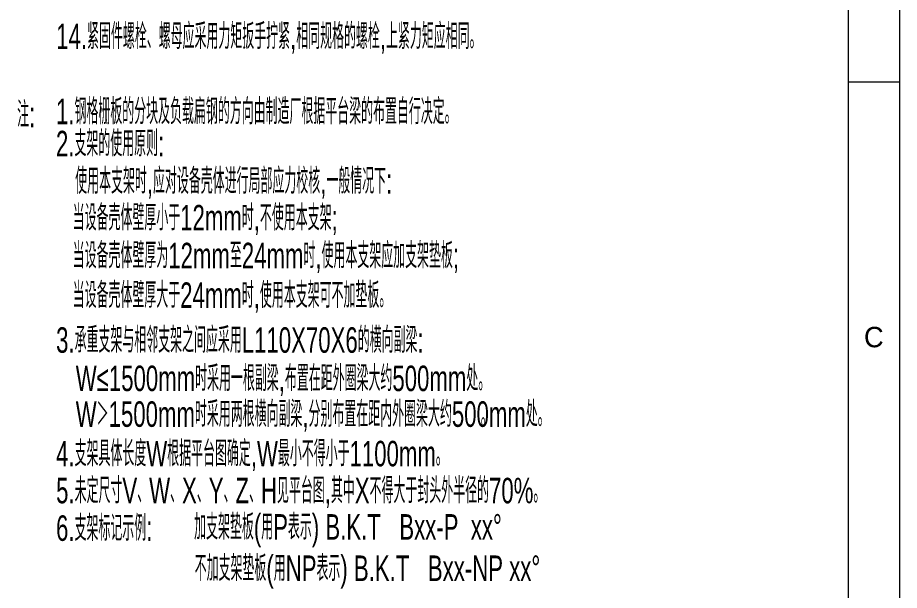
# Model space of a CAD drawing. Extents: x 148 to 221443, y -36682 to 6758.
# Drawn here: x 120571 to 124027, y -21009 to -18763 of the extents above; entities that cross this region are included whole.
import ezdxf
from ezdxf.enums import TextEntityAlignment as Align

# ---------------------------------------------------------------- set-up
doc = ezdxf.new("R2010")
doc.units = 0
doc.header["$LTSCALE"] = 10
doc.header["$MEASUREMENT"] = 0
doc.layers.add('2', color=4, linetype='Continuous')
doc.layers.add('2（细实线）', color=3, linetype='Continuous', lineweight=20)
doc.layers.add('图框层', color=7, linetype='Continuous', lineweight=15)
doc.styles.add('HZ', font='ROMS.SHX', dxfattribs={"width": 0.75, "bigfont": 'GBCBIG.SHX'})

# ---------------------------------------------------------------- blocks, each defined once
blk = doc.blocks.new('1.25A2')
blk.add_line((15312.98, 9073.89), (15302.98, 9073.89))
at = {"layer": '图框层', "ltscale": 10}
for p, q in [((15312.98, 9283.89), (15312.98, 8863.89)), ((15302.98, 9273.89), (15302.98, 8873.89))]:
    blk.add_line(p, q, dxfattribs=at)
at = {"style": 'HZ'}
blk.add_text('C', height=4, dxfattribs=at).set_placement((15307.98, 9023.89), align=Align.MIDDLE)

msp = doc.modelspace()

# ---------------------------------------------------------------- block references
at = {"layer": '2（细实线）', "xscale": 20, "yscale": 20, "zscale": 20}
msp.add_blockref('1.25A2', (-182233.0803, -200493.2064), dxfattribs=at)

# ---------------------------------------------------------------- texts
at = {"layer": '2', "color": 3, "linetype": 'Continuous', "style": 'HZ', "width": 0.65}
for s, p in [('14.紧固件螺栓、螺母应采用力矩扳手拧紧,相同规格的螺栓,上紧力矩应相同。', (120722.3687, -18885.9707)), ('1.钢格栅板的分块及负载扁钢的方向由制造厂根据平台梁的布置自行决定。', (120721.5661, -19180.9505)), ('注:', (120569.1956, -19192.3481)), ('2.支架的使用原则:', (120721.4025, -19306.6509)), ('使用本支架时,应对设备壳体进行局部应力校核,一般情况下:', (120796.7774, -19453.5673)), ('当设备壳体壁厚小于12mm时,不使用本支架;', (120787.0274, -19597.2393)), ('当设备壳体壁厚为12mm至24mm时,使用本支架应加支架垫板;', (120787.0274, -19745.6738)), ('当设备壳体壁厚大于24mm时,使用本支架可不加垫板。', (120787.0274, -19901.1767)), ('3.承重支架与相邻支架之间应采用L110X70X6的横向副梁:', (120721.9735, -20077.056)), ('W≤1500mm时采用一根副梁,布置在距外圈梁大约500mm处。', (120798.8941, -20227.3796)), ('W＞1500mm时采用两根横向副梁,分别布置在距内外圈梁大约500mm处。', (120798.8941, -20367.5146)), ('。', (122386.3556, -20368.0025)), ('4.支架具体长度W根据平台图确定,W最小不得小于1100mm。', (120722.032, -20522.3776)), ('5.未定尺寸V、W、X、Y、Z、H见平台图,其中X不得大于封头外半径的70%%%。', (120722.032, -20667.398)), ('6.支架标记示例:', (120721.7327, -20814.5906)), ('加支架垫板(用P表示) B.K.T   Bxx-P  xx%%D', (121262.7726, -20809.9058)), ('不加支架垫板(用NP表示) B.K.T   Bxx-NP xx%%D', (121265.0542, -20972.0206))]:
    msp.add_text(s, height=100, dxfattribs=at).set_placement(p)

doc.saveas('drawing.dxf')
